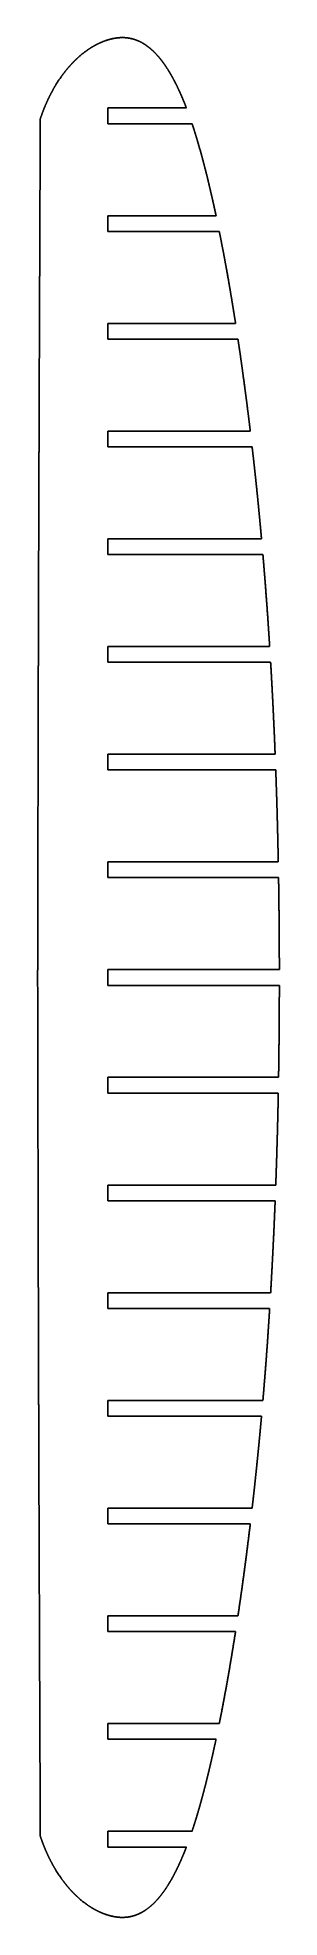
# Model space of a CAD drawing. Header units: metres. Extents: x 17 to 76, y -227 to 227.
import ezdxf

# ---------------------------------------------------------------- set-up
doc = ezdxf.new("R2010")
doc.units = ezdxf.units.M

msp = doc.modelspace()

# ---------------------------------------------------------------- linework, layer by layer
for p, q in [((34.42, 209.9, 1549), (53.37, 209.9, 1549)), ((34.42, 206.1, 1549), (54.72, 206.1, 1549)), ((34.42, 183.9, 1549), (60.51, 183.9, 1549)), ((34.42, 180.1, 1549), (61.3, 180.1, 1549)), ((34.42, 157.9, 1549), (65.22, 157.9, 1549)), ((34.42, 154.1, 1549), (65.8, 154.1, 1549)), ((34.42, 131.9, 1549), (68.77, 131.9, 1549)), ((34.42, 128.1, 1549), (69.21, 128.1, 1549)), ((34.42, 105.9, 1549), (71.47, 105.9, 1549)), ((34.42, 102.1, 1549), (71.81, 102.1, 1549)), ((34.42, 79.9, 1549), (73.44, 79.9, 1549)), ((34.42, 76.1, 1549), (73.67, 76.1, 1549)), ((34.42, 53.9, 1549), (74.76, 53.9, 1549)), ((34.42, 50.1, 1549), (74.91, 50.1, 1549)), ((34.42, 27.9, 1549), (75.52, 27.9, 1549)), ((34.42, 24.1, 1549), (75.59, 24.1, 1549)), ((34.42, 1.9, 1549), (75.78, 1.9, 1549)), ((34.42, -1.9, 1549), (75.78, -1.9, 1549)), ((34.42, -24.1, 1549), (75.59, -24.1, 1549)), ((34.42, -27.9, 1549), (75.52, -27.9, 1549)), ((34.42, -50.1, 1549), (74.91, -50.1, 1549)), ((34.42, -53.9, 1549), (74.76, -53.9, 1549)), ((34.42, -76.1, 1549), (73.68, -76.1, 1549)), ((34.42, -79.9, 1549), (73.44, -79.9, 1549)), ((34.42, -102.1, 1549), (71.81, -102.1, 1549)), ((34.42, -105.9, 1549), (71.48, -105.9, 1549)), ((34.42, -128.1, 1549), (69.21, -128.1, 1549)), ((34.42, -131.9, 1549), (68.77, -131.9, 1549)), ((34.42, -154.1, 1549), (65.79, -154.1, 1549)), ((34.42, -157.9, 1549), (65.21, -157.9, 1549)), ((34.42, -180.1, 1549), (61.29, -180.1, 1549)), ((34.42, -183.9, 1549), (60.5, -183.9, 1549)), ((34.42, -206.1, 1549), (54.71, -206.1, 1549)), ((34.42, -209.9, 1549), (53.35, -209.9, 1549))]:
    msp.add_line(p, q)
for points, knots in [([(53.37, 209.9, 1549), (53.12, 210.53, 1549), (52.88, 211.16, 1549), (52.62, 211.79, 1549), (52.36, 212.41, 1549), (52.09, 213.03, 1549), (51.82, 213.65, 1549), (51.53, 214.26, 1549), (50.94, 215.5, 1549), (50.63, 216.13, 1549), (50.31, 216.75, 1549), (49.97, 217.37, 1549), (49.63, 217.98, 1549), (49.27, 218.58, 1549), (48.9, 219.18, 1549), (48.21, 220.23, 1549), (47.89, 220.68, 1549), (47.56, 221.13, 1549), (47.23, 221.57, 1549), (46.88, 222.01, 1549), (46.52, 222.43, 1549), (46.14, 222.84, 1549), (45.37, 223.62, 1549), (44.98, 224, 1549), (44.57, 224.35, 1549), (44.15, 224.69, 1549), (43.72, 225.01, 1549), (43.26, 225.31, 1549), (42.8, 225.59, 1549), (41.77, 226.11, 1549), (41.2, 226.35, 1549), (40.62, 226.55, 1549), (40.02, 226.71, 1549), (39.41, 226.82, 1549), (38.8, 226.89, 1549), (38.18, 226.91, 1549), (37.34, 226.88, 1549), (37.12, 226.86, 1549), (36.9, 226.84, 1549), (36.67, 226.82, 1549), (36.45, 226.79, 1549), (36.23, 226.76, 1549), (36, 226.72, 1549), (35.55, 226.63, 1549), (35.33, 226.58, 1549), (35.11, 226.53, 1549), (34.88, 226.47, 1549), (34.66, 226.4, 1549), (34.44, 226.34, 1549), (34.22, 226.27, 1549), (33.24, 225.94, 1549), (32.49, 225.63, 1549), (31.75, 225.29, 1549), (31.04, 224.9, 1549), (30.35, 224.48, 1549), (29.67, 224.03, 1549), (29.02, 223.55, 1549), (27.52, 222.35, 1549), (26.68, 221.61, 1549), (25.89, 220.83, 1549), (25.14, 220, 1549), (24.42, 219.15, 1549), (23.74, 218.27, 1549), (23.09, 217.36, 1549), (21.79, 215.37, 1549), (21.14, 214.27, 1549), (20.53, 213.16, 1549), (19.97, 212.01, 1549), (19.45, 210.85, 1549), (18.97, 209.68, 1549), (18.53, 208.48, 1549), (18.13, 207.28, 1549)], [0, 0, 0, 0, 0, 0, 0, 0, 0, 0.100993, 0.100993, 0.100993, 0.100993, 0.100993, 0.100993, 0.100993, 0.205647, 0.205647, 0.205647, 0.205647, 0.205647, 0.205647, 0.205647, 0.288697, 0.288697, 0.288697, 0.288697, 0.288697, 0.288697, 0.288697, 0.369507, 0.369507, 0.369507, 0.369507, 0.369507, 0.369507, 0.369507, 0.461323, 0.461323, 0.461323, 0.461323, 0.461323, 0.461323, 0.461323, 0.494855, 0.494855, 0.494855, 0.494855, 0.494855, 0.494855, 0.494855, 0.52881, 0.52881, 0.52881, 0.52881, 0.52881, 0.52881, 0.52881, 0.648257, 0.648257, 0.648257, 0.648257, 0.648257, 0.648257, 0.648257, 0.812604, 0.812604, 0.812604, 0.812604, 0.812604, 0.812604, 0.812604, 1, 1, 1, 1, 1, 1, 1, 1, 1]), ([(18.13, 207.28, 1549), (18.13, 207.28, 1549), (18.13, 207.28, 1549), (18.13, 207.28, 1549), (18.13, 207.28, 1549), (18.13, 207.28, 1549), (18.13, 207.27, 1549), (18.13, 207.27, 1549), (18.13, 207.26, 1549), (18.13, 207.24, 1549), (18.13, 207.23, 1549), (18.13, 207.21, 1549), (18.13, 207.2, 1549), (18.13, 207.18, 1549), (18.13, 207.16, 1549), (18.13, 207.12, 1549), (18.13, 207.09, 1549), (18.13, 207.06, 1549), (18.13, 207.02, 1549), (18.13, 206.98, 1549), (18.13, 206.94, 1549), (18.13, 206.89, 1549), (18.13, 206.78, 1549), (18.13, 206.72, 1549), (18.13, 206.66, 1549), (18.13, 206.59, 1549), (18.13, 206.51, 1549), (18.13, 206.43, 1549), (18.13, 206.34, 1549), (18.13, 206.1, 1549), (18.13, 205.95, 1549), (18.13, 205.81, 1549), (18.13, 205.66, 1549), (18.13, 205.51, 1549), (18.13, 205.37, 1549), (18.13, 205.22, 1549), (18.12, 204.83, 1549), (18.12, 204.58, 1549), (18.12, 204.33, 1549), (18.12, 204.09, 1549), (18.12, 203.84, 1549), (18.12, 203.59, 1549), (18.12, 203.34, 1549), (18.11, 202.58, 1549), (18.11, 202.07, 1549), (18.11, 201.55, 1549), (18.11, 201.03, 1549), (18.11, 200.52, 1549), (18.1, 200, 1549), (18.1, 199.49, 1549), (18.1, 197.96, 1549), (18.09, 196.94, 1549), (18.09, 195.93, 1549), (18.08, 194.91, 1549), (18.08, 193.9, 1549), (18.07, 192.88, 1549), (18.07, 191.87, 1549), (18.06, 190.19, 1549), (18.06, 189.53, 1549), (18.06, 188.87, 1549), (18.06, 188.21, 1549), (18.05, 187.55, 1549), (18.05, 186.89, 1549), (18.05, 186.23, 1549), (18.04, 184.85, 1549), (18.04, 184.12, 1549), (18.04, 183.37, 1549), (18.03, 182.61, 1549), (18.03, 181.83, 1549), (18.03, 181.04, 1549), (18.02, 180.23, 1549), (18.01, 176.82, 1549), (18, 174.23, 1549), (17.99, 171.64, 1549), (17.98, 169.05, 1549), (17.97, 166.46, 1549), (17.96, 163.87, 1549), (17.95, 161.28, 1549), (17.92, 154.99, 1549), (17.91, 151.3, 1549), (17.89, 147.6, 1549), (17.88, 143.9, 1549), (17.87, 140.21, 1549), (17.85, 136.51, 1549), (17.84, 132.82, 1549), (17.82, 126.67, 1549), (17.81, 124.21, 1549), (17.8, 121.76, 1549), (17.79, 119.3, 1549), (17.78, 116.85, 1549), (17.78, 114.39, 1549), (17.77, 111.94, 1549), (17.75, 107.93, 1549), (17.75, 106.38, 1549), (17.74, 104.82, 1549), (17.74, 103.27, 1549), (17.74, 101.72, 1549), (17.73, 100.16, 1549), (17.73, 98.61, 1549), (17.71, 92.27, 1549), (17.69, 87.49, 1549), (17.68, 82.71, 1549), (17.67, 77.93, 1549), (17.65, 73.15, 1549), (17.64, 68.37, 1549), (17.63, 63.59, 1549), (17.61, 55.74, 1549), (17.6, 52.68, 1549), (17.6, 49.61, 1549), (17.59, 46.55, 1549), (17.58, 43.48, 1549), (17.58, 40.42, 1549), (17.57, 37.35, 1549), (17.56, 32.49, 1549), (17.56, 30.69, 1549), (17.55, 28.9, 1549), (17.55, 27.1, 1549), (17.54, 25.3, 1549), (17.54, 23.5, 1549), (17.54, 21.71, 1549), (17.53, 19.23, 1549), (17.53, 18.57, 1549), (17.53, 17.92, 1549), (17.53, 17.29, 1549), (17.53, 16.67, 1549), (17.52, 16.08, 1549), (17.52, 15.49, 1549), (17.52, 14.38, 1549), (17.52, 13.84, 1549), (17.52, 13.29, 1549), (17.52, 12.74, 1549), (17.52, 12.2, 1549), (17.52, 11.65, 1549), (17.51, 11.1, 1549), (17.51, 9.92, 1549), (17.51, 9.28, 1549), (17.51, 8.64, 1549), (17.51, 8, 1549), (17.51, 7.36, 1549), (17.51, 6.72, 1549), (17.5, 6.08, 1549), (17.5, 5.11, 1549), (17.5, 4.78, 1549), (17.5, 4.45, 1549), (17.5, 4.12, 1549), (17.5, 3.79, 1549), (17.5, 3.45, 1549), (17.5, 3.12, 1549), (17.5, 2.61, 1549), (17.5, 2.43, 1549), (17.5, 2.26, 1549), (17.5, 2.11, 1549), (17.5, 1.96, 1549), (17.5, 1.82, 1549), (17.5, 1.69, 1549), (17.49, 1.45, 1549), (17.49, 1.35, 1549), (17.49, 1.24, 1549), (17.49, 1.13, 1549), (17.49, 1.03, 1549), (17.49, 0.92, 1549), (17.49, 0.81, 1549), (17.49, 0.65, 1549), (17.49, 0.59, 1549), (17.49, 0.53, 1549), (17.49, 0.47, 1549), (17.49, 0.41, 1549), (17.49, 0.36, 1549), (17.49, 0.3, 1549), (17.49, 0.21, 1549), (17.49, 0.19, 1549), (17.49, 0.16, 1549), (17.49, 0.13, 1549), (17.49, 0.1, 1549), (17.49, 0.08, 1549), (17.49, 0.06, 1549), (17.49, 0.03, 1549), (17.49, 0.02, 1549), (17.49, 0.01, 1549), (17.49, 0.01, 1549), (17.49, 0, 1549), (17.49, 0, 1549), (17.49, 0, 1549), (17.49, 0, 1549), (17.49, 0, 1549), (17.49, 0, 1549), (17.49, 0, 1549), (17.49, 0, 1549), (17.49, 0, 1549), (17.49, -0.01, 1549), (17.49, -0.02, 1549), (17.49, -0.04, 1549), (17.49, -0.05, 1549), (17.49, -0.07, 1549), (17.49, -0.08, 1549), (17.49, -0.1, 1549), (17.49, -0.12, 1549), (17.49, -0.15, 1549), (17.49, -0.17, 1549), (17.49, -0.18, 1549), (17.49, -0.2, 1549), (17.49, -0.22, 1549), (17.49, -0.24, 1549), (17.49, -0.26, 1549), (17.49, -0.31, 1549), (17.49, -0.34, 1549), (17.49, -0.36, 1549), (17.49, -0.39, 1549), (17.49, -0.42, 1549), (17.49, -0.45, 1549), (17.49, -0.49, 1549), (17.49, -0.58, 1549), (17.49, -0.64, 1549), (17.49, -0.7, 1549), (17.49, -0.77, 1549), (17.49, -0.84, 1549), (17.49, -0.92, 1549), (17.49, -1.01, 1549), (17.49, -1.2, 1549), (17.49, -1.3, 1549), (17.49, -1.42, 1549), (17.49, -1.54, 1549), (17.5, -1.67, 1549), (17.5, -1.8, 1549), (17.5, -1.95, 1549), (17.5, -2.36, 1549), (17.5, -2.62, 1549), (17.5, -2.88, 1549), (17.5, -3.14, 1549), (17.5, -3.4, 1549), (17.5, -3.66, 1549), (17.5, -3.92, 1549), (17.5, -4.69, 1549), (17.5, -5.21, 1549), (17.5, -5.72, 1549), (17.5, -6.24, 1549), (17.51, -6.75, 1549), (17.51, -7.27, 1549), (17.51, -7.78, 1549), (17.51, -9.31, 1549), (17.51, -10.33, 1549), (17.52, -11.34, 1549), (17.52, -12.35, 1549), (17.52, -13.37, 1549), (17.52, -14.38, 1549), (17.52, -15.4, 1549), (17.53, -17.07, 1549), (17.53, -17.73, 1549), (17.53, -18.39, 1549), (17.53, -19.05, 1549), (17.53, -19.71, 1549), (17.53, -20.37, 1549), (17.54, -21.03, 1549), (17.54, -22.4, 1549), (17.54, -23.14, 1549), (17.54, -23.88, 1549), (17.54, -24.65, 1549), (17.54, -25.42, 1549), (17.55, -26.22, 1549), (17.55, -27.02, 1549), (17.55, -30.43, 1549), (17.56, -33.02, 1549), (17.57, -35.61, 1549), (17.57, -38.2, 1549), (17.58, -40.78, 1549), (17.58, -43.37, 1549), (17.59, -45.96, 1549), (17.6, -52.34, 1549), (17.61, -56.14, 1549), (17.62, -59.93, 1549), (17.63, -63.73, 1549), (17.64, -67.52, 1549), (17.65, -71.31, 1549), (17.66, -75.11, 1549), (17.68, -81.26, 1549), (17.68, -83.61, 1549), (17.69, -85.96, 1549), (17.7, -88.32, 1549), (17.7, -90.67, 1549), (17.71, -93.02, 1549), (17.72, -95.38, 1549), (17.73, -99.29, 1549), (17.73, -100.84, 1549), (17.74, -102.39, 1549), (17.74, -103.95, 1549), (17.75, -105.5, 1549), (17.75, -107.05, 1549), (17.76, -108.61, 1549), (17.78, -114.94, 1549), (17.79, -119.73, 1549), (17.81, -124.51, 1549), (17.83, -129.29, 1549), (17.84, -134.08, 1549), (17.86, -138.86, 1549), (17.88, -143.64, 1549), (17.91, -151.49, 1549), (17.92, -154.56, 1549), (17.93, -157.63, 1549), (17.94, -160.69, 1549), (17.96, -163.76, 1549), (17.97, -166.83, 1549), (17.98, -169.89, 1549), (18, -174.76, 1549), (18.01, -176.56, 1549), (18.01, -178.36, 1549), (18.02, -180.16, 1549), (18.03, -181.95, 1549), (18.04, -183.75, 1549), (18.04, -185.55, 1549), (18.05, -188.03, 1549), (18.06, -188.7, 1549), (18.06, -189.35, 1549), (18.06, -189.98, 1549), (18.07, -190.59, 1549), (18.07, -191.19, 1549), (18.07, -191.77, 1549), (18.07, -192.88, 1549), (18.08, -193.43, 1549), (18.08, -193.98, 1549), (18.08, -194.52, 1549), (18.08, -195.07, 1549), (18.09, -195.62, 1549), (18.09, -196.17, 1549), (18.09, -197.35, 1549), (18.1, -197.99, 1549), (18.1, -198.63, 1549), (18.1, -199.27, 1549), (18.1, -199.91, 1549), (18.11, -200.55, 1549), (18.11, -201.19, 1549), (18.11, -202.16, 1549), (18.11, -202.49, 1549), (18.12, -202.82, 1549), (18.12, -203.16, 1549), (18.12, -203.49, 1549), (18.12, -203.82, 1549), (18.12, -204.15, 1549), (18.12, -204.67, 1549), (18.12, -204.85, 1549), (18.12, -205.01, 1549), (18.13, -205.17, 1549), (18.13, -205.32, 1549), (18.13, -205.46, 1549), (18.13, -205.59, 1549), (18.13, -205.82, 1549), (18.13, -205.93, 1549), (18.13, -206.04, 1549), (18.13, -206.15, 1549), (18.13, -206.25, 1549), (18.13, -206.36, 1549), (18.13, -206.46, 1549), (18.13, -206.63, 1549), (18.13, -206.69, 1549), (18.13, -206.75, 1549), (18.13, -206.81, 1549), (18.13, -206.87, 1549), (18.13, -206.92, 1549), (18.13, -206.98, 1549), (18.13, -207.07, 1549), (18.13, -207.09, 1549), (18.13, -207.12, 1549), (18.13, -207.15, 1549), (18.13, -207.17, 1549), (18.13, -207.2, 1549), (18.13, -207.22, 1549), (18.13, -207.25, 1549), (18.13, -207.25, 1549), (18.13, -207.26, 1549), (18.13, -207.26, 1549), (18.13, -207.27, 1549), (18.13, -207.27, 1549), (18.13, -207.27, 1549), (18.13, -207.28, 1549), (18.13, -207.28, 1549), (18.13, -207.28, 1549), (18.13, -207.28, 1549), (18.13, -207.28, 1549), (18.13, -207.28, 1549), (18.13, -207.28, 1549), (18.13, -207.28, 1549)], [0, 0, 0, 0, 0, 0, 0, 0, 0, 0.002279, 0.002279, 0.002279, 0.002279, 0.002279, 0.002279, 0.002279, 0.004619, 0.004619, 0.004619, 0.004619, 0.004619, 0.004619, 0.004619, 0.007767, 0.007767, 0.007767, 0.007767, 0.007767, 0.007767, 0.007767, 0.010915, 0.010915, 0.010915, 0.010915, 0.010915, 0.010915, 0.010915, 0.015723, 0.015723, 0.015723, 0.015723, 0.015723, 0.015723, 0.015723, 0.023858, 0.023858, 0.023858, 0.023858, 0.023858, 0.023858, 0.023858, 0.040758, 0.040758, 0.040758, 0.040758, 0.040758, 0.040758, 0.040758, 0.074064, 0.074064, 0.074064, 0.074064, 0.074064, 0.074064, 0.074064, 0.095706, 0.095706, 0.095706, 0.095706, 0.095706, 0.095706, 0.095706, 0.119213, 0.119213, 0.119213, 0.119213, 0.119213, 0.119213, 0.119213, 0.193378, 0.193378, 0.193378, 0.193378, 0.193378, 0.193378, 0.193378, 0.299172, 0.299172, 0.299172, 0.299172, 0.299172, 0.299172, 0.299172, 0.369448, 0.369448, 0.369448, 0.369448, 0.369448, 0.369448, 0.369448, 0.413925, 0.413925, 0.413925, 0.413925, 0.413925, 0.413925, 0.413925, 0.550798, 0.550798, 0.550798, 0.550798, 0.550798, 0.550798, 0.550798, 0.638538, 0.638538, 0.638538, 0.638538, 0.638538, 0.638538, 0.638538, 0.689988, 0.689988, 0.689988, 0.689988, 0.689988, 0.689988, 0.689988, 0.709473, 0.709473, 0.709473, 0.709473, 0.709473, 0.709473, 0.709473, 0.728359, 0.728359, 0.728359, 0.728359, 0.728359, 0.728359, 0.728359, 0.750421, 0.750421, 0.750421, 0.750421, 0.750421, 0.750421, 0.750421, 0.761896, 0.761896, 0.761896, 0.761896, 0.761896, 0.761896, 0.761896, 0.768277, 0.768277, 0.768277, 0.768277, 0.768277, 0.768277, 0.768277, 0.773728, 0.773728, 0.773728, 0.773728, 0.773728, 0.773728, 0.773728, 0.776765, 0.776765, 0.776765, 0.776765, 0.776765, 0.776765, 0.776765, 0.778272, 0.778272, 0.778272, 0.778272, 0.778272, 0.778272, 0.778272, 0.779038, 0.779038, 0.779038, 0.779038, 0.779038, 0.779038, 0.779038, 0.779767, 0.779767, 0.779767, 0.779767, 0.779767, 0.779767, 0.779767, 0.780815, 0.780815, 0.780815, 0.780815, 0.780815, 0.780815, 0.780815, 0.781637, 0.781637, 0.781637, 0.781637, 0.781637, 0.781637, 0.781637, 0.78246, 0.78246, 0.78246, 0.78246, 0.78246, 0.78246, 0.78246, 0.783752, 0.783752, 0.783752, 0.783752, 0.783752, 0.783752, 0.783752, 0.785161, 0.785161, 0.785161, 0.785161, 0.785161, 0.785161, 0.785161, 0.787565, 0.787565, 0.787565, 0.787565, 0.787565, 0.787565, 0.787565, 0.792311, 0.792311, 0.792311, 0.792311, 0.792311, 0.792311, 0.792311, 0.801663, 0.801663, 0.801663, 0.801663, 0.801663, 0.801663, 0.801663, 0.807741, 0.807741, 0.807741, 0.807741, 0.807741, 0.807741, 0.807741, 0.814342, 0.814342, 0.814342, 0.814342, 0.814342, 0.814342, 0.814342, 0.83517, 0.83517, 0.83517, 0.83517, 0.83517, 0.83517, 0.83517, 0.865697, 0.865697, 0.865697, 0.865697, 0.865697, 0.865697, 0.865697, 0.884635, 0.884635, 0.884635, 0.884635, 0.884635, 0.884635, 0.884635, 0.897136, 0.897136, 0.897136, 0.897136, 0.897136, 0.897136, 0.897136, 0.93562, 0.93562, 0.93562, 0.93562, 0.93562, 0.93562, 0.93562, 0.960299, 0.960299, 0.960299, 0.960299, 0.960299, 0.960299, 0.960299, 0.974772, 0.974772, 0.974772, 0.974772, 0.974772, 0.974772, 0.974772, 0.980254, 0.980254, 0.980254, 0.980254, 0.980254, 0.980254, 0.980254, 0.985567, 0.985567, 0.985567, 0.985567, 0.985567, 0.985567, 0.985567, 0.991773, 0.991773, 0.991773, 0.991773, 0.991773, 0.991773, 0.991773, 0.995001, 0.995001, 0.995001, 0.995001, 0.995001, 0.995001, 0.995001, 0.996797, 0.996797, 0.996797, 0.996797, 0.996797, 0.996797, 0.996797, 0.99833, 0.99833, 0.99833, 0.99833, 0.99833, 0.99833, 0.99833, 0.999184, 0.999184, 0.999184, 0.999184, 0.999184, 0.999184, 0.999184, 0.999608, 0.999608, 0.999608, 0.999608, 0.999608, 0.999608, 0.999608, 0.999759, 0.999759, 0.999759, 0.999759, 0.999759, 0.999759, 0.999759, 1, 1, 1, 1, 1, 1, 1, 1, 1]), ([(60.51, 183.9, 1549), (60.46, 184.14, 1549), (60.41, 184.39, 1549), (60.36, 184.63, 1549), (60.31, 184.87, 1549), (60.25, 185.11, 1549), (60.2, 185.36, 1549), (60.15, 185.6, 1549), (59.7, 187.65, 1549), (59.3, 189.45, 1549), (58.88, 191.25, 1549), (58.44, 193.05, 1549), (58, 194.84, 1549), (57.53, 196.63, 1549), (57.05, 198.41, 1549), (56.39, 200.73, 1549), (56.24, 201.25, 1549), (56.09, 201.77, 1549), (55.93, 202.29, 1549), (55.78, 202.79, 1549), (55.63, 203.29, 1549), (55.47, 203.79, 1549), (55.25, 204.51, 1549), (55.17, 204.74, 1549), (55.1, 204.97, 1549), (55.02, 205.2, 1549), (54.95, 205.43, 1549), (54.87, 205.65, 1549), (54.8, 205.88, 1549), (54.72, 206.1, 1549)], [0, 0, 0, 0, 0, 0, 0, 0, 0, 0.084982, 0.084982, 0.084982, 0.084982, 0.084982, 0.084982, 0.084982, 0.7184, 0.7184, 0.7184, 0.7184, 0.7184, 0.7184, 0.7184, 0.908514, 0.908514, 0.908514, 0.908514, 0.908514, 0.908514, 0.908514, 1, 1, 1, 1, 1, 1, 1, 1, 1]), ([(65.22, 157.9, 1549), (64.99, 159.36, 1549), (64.76, 160.82, 1549), (64.52, 162.28, 1549), (64.28, 163.74, 1549), (64.04, 165.2, 1549), (63.79, 166.66, 1549), (63.54, 168.12, 1549), (63.05, 170.89, 1549), (62.81, 172.21, 1549), (62.57, 173.53, 1549), (62.32, 174.84, 1549), (62.08, 176.16, 1549), (61.82, 177.47, 1549), (61.56, 178.79, 1549), (61.3, 180.1, 1549)], [0, 0, 0, 0, 0, 0, 0, 0, 0, 0.5248, 0.5248, 0.5248, 0.5248, 0.5248, 0.5248, 0.5248, 1, 1, 1, 1, 1, 1, 1, 1, 1]), ([(68.77, 131.9, 1549), (68.59, 133.4, 1549), (68.41, 134.91, 1549), (68.22, 136.41, 1549), (68.03, 137.91, 1549), (67.84, 139.41, 1549), (67.64, 140.91, 1549), (67.44, 142.41, 1549), (67.07, 145.19, 1549), (66.9, 146.46, 1549), (66.72, 147.74, 1549), (66.54, 149.01, 1549), (66.36, 150.28, 1549), (66.17, 151.56, 1549), (65.99, 152.83, 1549), (65.8, 154.1, 1549)], [0, 0, 0, 0, 0, 0, 0, 0, 0, 0.540589, 0.540589, 0.540589, 0.540589, 0.540589, 0.540589, 0.540589, 1, 1, 1, 1, 1, 1, 1, 1, 1]), ([(71.47, 105.9, 1549), (71.44, 106.32, 1549), (71.4, 106.73, 1549), (71.36, 107.15, 1549), (71.32, 107.56, 1549), (71.29, 107.98, 1549), (71.25, 108.39, 1549), (71.21, 108.81, 1549), (71.08, 110.19, 1549), (70.99, 111.16, 1549), (70.9, 112.13, 1549), (70.8, 113.1, 1549), (70.71, 114.07, 1549), (70.61, 115.04, 1549), (70.52, 116.01, 1549), (70.28, 118.37, 1549), (70.13, 119.76, 1549), (69.98, 121.15, 1549), (69.84, 122.54, 1549), (69.68, 123.93, 1549), (69.53, 125.32, 1549), (69.37, 126.71, 1549), (69.21, 128.1, 1549)], [0, 0, 0, 0, 0, 0, 0, 0, 0, 0.149428, 0.149428, 0.149428, 0.149428, 0.149428, 0.149428, 0.149428, 0.498789, 0.498789, 0.498789, 0.498789, 0.498789, 0.498789, 0.498789, 1, 1, 1, 1, 1, 1, 1, 1, 1]), ([(75.52, 27.9, 1549), (75.48, 29.91, 1549), (75.44, 31.92, 1549), (75.39, 33.94, 1549), (75.34, 35.95, 1549), (75.29, 37.96, 1549), (75.24, 39.97, 1549), (75.18, 41.98, 1549), (75.09, 44.76, 1549), (75.06, 45.52, 1549), (75.04, 46.29, 1549), (75.01, 47.05, 1549), (74.99, 47.81, 1549), (74.96, 48.57, 1549), (74.93, 49.34, 1549), (74.91, 50.1, 1549)], [0, 0, 0, 0, 0, 0, 0, 0, 0, 0.724992, 0.724992, 0.724992, 0.724992, 0.724992, 0.724992, 0.724992, 1, 1, 1, 1, 1, 1, 1, 1, 1]), ([(69.21, -128.1, 1549), (69.34, -127, 1549), (69.46, -125.9, 1549), (69.59, -124.8, 1549), (69.71, -123.7, 1549), (69.83, -122.6, 1549), (69.95, -121.5, 1549), (70.06, -120.4, 1549), (70.27, -118.41, 1549), (70.36, -117.53, 1549), (70.45, -116.64, 1549), (70.54, -115.75, 1549), (70.63, -114.87, 1549), (70.72, -113.98, 1549), (70.81, -113.09, 1549), (70.97, -111.41, 1549), (71.04, -110.62, 1549), (71.12, -109.84, 1549), (71.19, -109.05, 1549), (71.26, -108.26, 1549), (71.33, -107.47, 1549), (71.41, -106.69, 1549), (71.48, -105.9, 1549)], [0, 0, 0, 0, 0, 0, 0, 0, 0, 0.397665, 0.397665, 0.397665, 0.397665, 0.397665, 0.397665, 0.397665, 0.717297, 0.717297, 0.717297, 0.717297, 0.717297, 0.717297, 0.717297, 1, 1, 1, 1, 1, 1, 1, 1, 1]), ([(61.29, -180.1, 1549), (61.36, -179.76, 1549), (61.43, -179.41, 1549), (61.5, -179.07, 1549), (61.56, -178.73, 1549), (61.63, -178.38, 1549), (61.7, -178.04, 1549), (61.77, -177.7, 1549), (62.3, -174.93, 1549), (62.76, -172.5, 1549), (63.2, -170.08, 1549), (63.63, -167.64, 1549), (64.04, -165.21, 1549), (64.44, -162.78, 1549), (64.83, -160.34, 1549), (65.21, -157.9, 1549)], [0, 0, 0, 0, 0, 0, 0, 0, 0, 0.124226, 0.124226, 0.124226, 0.124226, 0.124226, 0.124226, 0.124226, 1, 1, 1, 1, 1, 1, 1, 1, 1]), ([(54.71, -206.1, 1549), (54.72, -206.09, 1549), (54.72, -206.07, 1549), (54.73, -206.06, 1549), (54.73, -206.05, 1549), (54.74, -206.03, 1549), (54.74, -206.02, 1549), (54.75, -206.01, 1549), (54.95, -205.38, 1549), (55.16, -204.77, 1549), (55.35, -204.15, 1549), (55.55, -203.53, 1549), (55.74, -202.91, 1549), (55.92, -202.29, 1549), (56.11, -201.67, 1549), (56.48, -200.4, 1549), (56.67, -199.73, 1549), (56.86, -199.05, 1549), (57.05, -198.37, 1549), (57.23, -197.67, 1549), (57.42, -196.97, 1549), (57.61, -196.25, 1549), (58.17, -194.08, 1549), (58.53, -192.63, 1549), (58.88, -191.18, 1549), (59.22, -189.73, 1549), (59.55, -188.27, 1549), (59.88, -186.82, 1549), (60.19, -185.36, 1549), (60.5, -183.9, 1549)], [0, 0, 0, 0, 0, 0, 0, 0, 0, 0.005116, 0.005116, 0.005116, 0.005116, 0.005116, 0.005116, 0.005116, 0.244534, 0.244534, 0.244534, 0.244534, 0.244534, 0.244534, 0.244534, 0.496965, 0.496965, 0.496965, 0.496965, 0.496965, 0.496965, 0.496965, 1, 1, 1, 1, 1, 1, 1, 1, 1]), ([(18.13, -207.28, 1549), (18.53, -208.47, 1549), (18.96, -209.64, 1549), (19.43, -210.81, 1549), (19.94, -211.95, 1549), (20.49, -213.08, 1549), (21.09, -214.18, 1549), (21.73, -215.26, 1549), (23.02, -217.25, 1549), (23.66, -218.16, 1549), (24.34, -219.05, 1549), (25.05, -219.91, 1549), (25.8, -220.74, 1549), (26.59, -221.53, 1549), (27.42, -222.27, 1549), (28.94, -223.5, 1549), (29.61, -223.99, 1549), (30.3, -224.46, 1549), (31.01, -224.89, 1549), (31.75, -225.29, 1549), (32.5, -225.64, 1549), (33.27, -225.95, 1549), (34.26, -226.28, 1549), (34.47, -226.35, 1549), (34.67, -226.41, 1549), (34.87, -226.46, 1549), (35.07, -226.52, 1549), (35.27, -226.57, 1549), (35.47, -226.61, 1549), (35.9, -226.7, 1549), (36.12, -226.74, 1549), (36.34, -226.78, 1549), (36.57, -226.81, 1549), (36.79, -226.84, 1549), (37.02, -226.86, 1549), (37.24, -226.87, 1549), (37.77, -226.9, 1549), (38.08, -226.9, 1549), (38.39, -226.89, 1549), (38.7, -226.87, 1549), (39, -226.84, 1549), (39.31, -226.8, 1549), (39.61, -226.75, 1549), (40.42, -226.58, 1549), (40.92, -226.44, 1549), (41.41, -226.27, 1549), (41.89, -226.06, 1549), (42.36, -225.84, 1549), (42.82, -225.58, 1549), (43.26, -225.3, 1549), (44.58, -224.37, 1549), (45.42, -223.65, 1549), (46.19, -222.87, 1549), (46.91, -222.03, 1549), (47.59, -221.15, 1549), (48.22, -220.25, 1549), (48.81, -219.32, 1549), (49.83, -217.6, 1549), (50.27, -216.81, 1549), (50.69, -216.01, 1549), (51.1, -215.2, 1549), (51.48, -214.38, 1549), (51.85, -213.56, 1549), (52.21, -212.73, 1549), (52.66, -211.65, 1549), (52.76, -211.41, 1549), (52.86, -211.17, 1549), (52.96, -210.92, 1549), (53.06, -210.67, 1549), (53.16, -210.41, 1549), (53.26, -210.16, 1549), (53.35, -209.9, 1549)], [0, 0, 0, 0, 0, 0, 0, 0, 0, 0.0226631, 0.0226631, 0.0226631, 0.0226631, 0.0226631, 0.0226631, 0.0226631, 0.0428558, 0.0428558, 0.0428558, 0.0428558, 0.0428558, 0.0428558, 0.0428558, 0.0579114, 0.0579114, 0.0579114, 0.0579114, 0.0579114, 0.0579114, 0.0579114, 0.061743, 0.061743, 0.061743, 0.061743, 0.061743, 0.061743, 0.061743, 0.0659578, 0.0659578, 0.0659578, 0.0659578, 0.0659578, 0.0659578, 0.0659578, 0.071749, 0.071749, 0.071749, 0.071749, 0.071749, 0.071749, 0.071749, 0.08151, 0.08151, 0.08151, 0.08151, 0.08151, 0.08151, 0.08151, 0.1022044, 0.1022044, 0.1022044, 0.1022044, 0.1022044, 0.1022044, 0.1022044, 0.1191936, 0.1191936, 0.1191936, 0.1191936, 0.1191936, 0.1191936, 0.1191936, 0.1240712, 0.1240712, 0.1240712, 0.1240712, 0.1240712, 0.1240712, 0.1240712, 0.1240712, 0.1240712])]:
    msp.add_open_spline(points, degree=8, knots=knots)
for points, degree in [([(34.42, 209.9, 1549), (34.42, 206.1, 1549)], 1), ([(34.42, 183.9, 1549), (34.42, 180.1, 1549)], 1), ([(34.42, 157.9, 1549), (34.42, 154.1, 1549)], 1), ([(34.42, 131.9, 1549), (34.42, 128.1, 1549)], 1), ([(34.42, 105.9, 1549), (34.42, 102.1, 1549)], 1), ([(73.44, 79.9, 1549), (73.27, 82.68, 1549), (73.09, 85.45, 1549), (72.89, 88.23, 1549), (72.69, 91.01, 1549), (72.49, 93.78, 1549), (72.27, 96.55, 1549), (72.04, 99.33, 1549), (71.81, 102.1, 1549)], 8), ([(34.42, 79.9, 1549), (34.42, 76.1, 1549)], 1), ([(74.76, 53.9, 1549), (74.65, 56.68, 1549), (74.54, 59.45, 1549), (74.41, 62.23, 1549), (74.28, 65, 1549), (74.14, 67.78, 1549), (73.99, 70.55, 1549), (73.84, 73.33, 1549), (73.67, 76.1, 1549)], 8), ([(34.42, 53.9, 1549), (34.42, 50.1, 1549)], 1), ([(34.42, 27.9, 1549), (34.42, 24.1, 1549)], 1), ([(75.78, 1.9, 1549), (75.77, 4.68, 1549), (75.77, 7.45, 1549), (75.75, 10.23, 1549), (75.73, 13, 1549), (75.7, 15.78, 1549), (75.67, 18.55, 1549), (75.63, 21.33, 1549), (75.59, 24.1, 1549)], 8), ([(34.42, 1.9, 1549), (34.42, 0, 1549)], 1), ([(34.42, -1.9, 1549), (34.42, 0, 1549)], 1), ([(75.59, -24.1, 1549), (75.63, -21.33, 1549), (75.67, -18.55, 1549), (75.7, -15.78, 1549), (75.73, -13, 1549), (75.75, -10.23, 1549), (75.77, -7.45, 1549), (75.77, -4.68, 1549), (75.78, -1.9, 1549)], 8), ([(34.42, -27.9, 1549), (34.42, -24.1, 1549)], 1), ([(74.91, -50.1, 1549), (75.01, -47.33, 1549), (75.1, -44.55, 1549), (75.19, -41.78, 1549), (75.27, -39, 1549), (75.34, -36.23, 1549), (75.41, -33.45, 1549), (75.47, -30.68, 1549), (75.52, -27.9, 1549)], 8), ([(34.42, -53.9, 1549), (34.42, -50.1, 1549)], 1), ([(73.68, -76.1, 1549), (73.84, -73.33, 1549), (73.99, -70.55, 1549), (74.14, -67.78, 1549), (74.28, -65, 1549), (74.41, -62.23, 1549), (74.54, -59.45, 1549), (74.66, -56.68, 1549), (74.76, -53.9, 1549)], 8), ([(34.42, -79.9, 1549), (34.42, -76.1, 1549)], 1), ([(71.81, -102.1, 1549), (72.04, -99.33, 1549), (72.27, -96.55, 1549), (72.49, -93.78, 1549), (72.7, -91.01, 1549), (72.9, -88.23, 1549), (73.09, -85.45, 1549), (73.27, -82.68, 1549), (73.44, -79.9, 1549)], 8), ([(34.42, -105.9, 1549), (34.42, -102.1, 1549)], 1), ([(34.42, -131.9, 1549), (34.42, -128.1, 1549)], 1), ([(65.79, -154.1, 1549), (66.21, -151.33, 1549), (66.61, -148.56, 1549), (67, -145.79, 1549), (67.37, -143.01, 1549), (67.74, -140.24, 1549), (68.09, -137.46, 1549), (68.43, -134.68, 1549), (68.77, -131.9, 1549)], 8), ([(34.42, -157.9, 1549), (34.42, -154.1, 1549)], 1), ([(34.42, -183.9, 1549), (34.42, -180.1, 1549)], 1), ([(34.42, -209.9, 1549), (34.42, -206.1, 1549)], 1)]:
    msp.add_open_spline(points, degree=degree)

doc.saveas('drawing.dxf')
